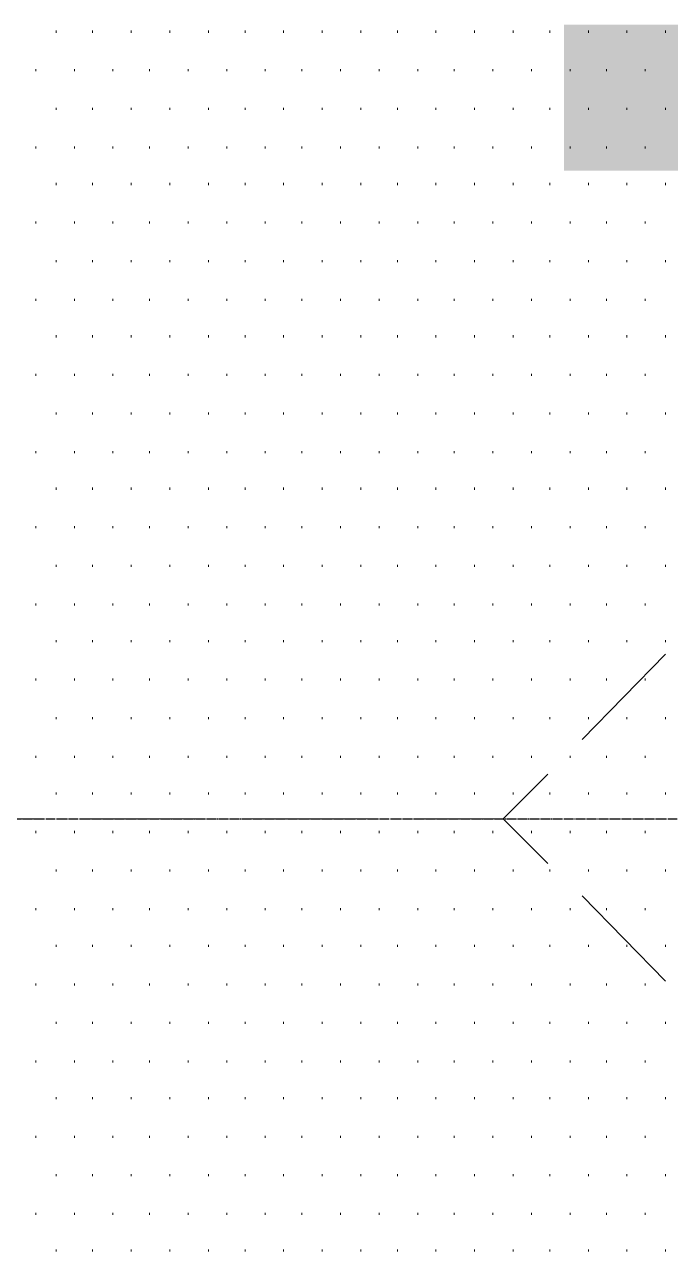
# Model space of a CAD drawing. Header units: millimetres. Extents: x -383313 to -161684, y -117025 to 99224.
# Drawn here: x -327510 to -326164, y -24484 to -21927 of the extents above; entities that cross this region are included whole.
import ezdxf

# ---------------------------------------------------------------- set-up
doc = ezdxf.new("R2010")
doc.units = ezdxf.units.MM
doc.header["$MEASUREMENT"] = 0
doc.linetypes.add('PS-GOST2.303 5', pattern=[24, 20, -1.5, 1, -1.5])
for name, color, linetype in [('PDF_Geometry', 7, 'Continuous'), ('PDF_Solid Fills', 7, 'Continuous'), ('PS_Оси', 5, 'PS-GOST2.303 5')]:
    doc.layers.add(name, color=color, linetype=linetype)

# ---------------------------------------------------------------- blocks, each defined once
blk = doc.blocks.new('A$Cf5759c35')
at = {"layer": 'PDF_Solid Fills'}
for points in [[(32240.9, -3687.2), (32215.5, -3687.2), (32101.2, -3848.1), (32101.2, -3877.7), (32211.3, -3877.7), (32211.3, -3937), (32240.9, -3937), (32240.9, -3877.7), (32274.8, -3877.7), (32274.8, -3848.1), (32240.9, -3848.1), (32130.8, -3848.1), (32211.3, -3738)], [(32240.9, -3687.2), (32211.3, -3738), (32211.3, -3848.1), (32130.8, -3848.1), (32240.9, -3848.1)]]:
    blk.add_hatch(color=8, dxfattribs=at).paths.add_polyline_path(points)
at = {"layer": 'PDF_Geometry', "color": 8, "lineweight": 9}
for points in [[(31017.5, -3678.8), (31017.5, -3674.5)], [(31093.7, -3678.8), (31093.7, -3674.5)], [(31174.1, -3678.8), (31174.1, -3674.5)], [(31254.5, -3678.8), (31254.5, -3674.5)], [(31335, -3678.8), (31335, -3674.5)], [(31411.2, -3678.8), (31411.2, -3674.5)], [(31491.6, -3678.8), (31491.6, -3674.5)], [(31572, -3678.8), (31572, -3674.5)], [(31652.5, -3678.8), (31652.5, -3674.5)], [(31728.7, -3678.8), (31728.7, -3674.5)], [(31809.1, -3678.8), (31809.1, -3674.5)], [(31889.5, -3678.8), (31889.5, -3674.5)], [(31970, -3678.8), (31970, -3674.5)], [(32046.2, -3678.8), (32046.2, -3674.5)], [(32126.6, -3678.8), (32126.6, -3674.5)], [(32207, -3678.8), (32207, -3674.5)], [(32287.5, -3678.8), (32287.5, -3674.5)], [(30975.1, -3759.2), (30975.1, -3755)], [(31055.6, -3759.2), (31055.6, -3755)], [(31136, -3759.2), (31136, -3755)], [(31212.2, -3759.2), (31212.2, -3755)], [(31292.6, -3759.2), (31292.6, -3755)], [(31373.1, -3759.2), (31373.1, -3755)], [(31453.5, -3759.2), (31453.5, -3755)], [(31529.7, -3759.2), (31529.7, -3755)], [(31610.1, -3759.2), (31610.1, -3755)], [(31690.6, -3759.2), (31690.6, -3755)], [(31771, -3759.2), (31771, -3755)], [(31847.2, -3759.2), (31847.2, -3755)], [(31927.6, -3759.2), (31927.6, -3755)], [(32008.1, -3759.2), (32008.1, -3755)], [(32088.5, -3759.2), (32088.5, -3755)], [(32164.7, -3759.2), (32164.7, -3755)], [(32245.1, -3759.2), (32245.1, -3755)], [(31017.5, -3839.6), (31017.5, -3835.4)], [(31093.7, -3839.6), (31093.7, -3835.4)], [(31174.1, -3839.6), (31174.1, -3835.4)], [(31254.5, -3839.6), (31254.5, -3835.4)], [(31335, -3839.6), (31335, -3835.4)], [(31411.2, -3839.6), (31411.2, -3835.4)], [(31491.6, -3839.6), (31491.6, -3835.4)], [(31572, -3839.6), (31572, -3835.4)], [(31652.5, -3839.6), (31652.5, -3835.4)], [(31728.7, -3839.6), (31728.7, -3835.4)], [(31809.1, -3839.6), (31809.1, -3835.4)], [(31889.5, -3839.6), (31889.5, -3835.4)], [(31970, -3839.6), (31970, -3835.4)], [(32046.2, -3839.6), (32046.2, -3835.4)], [(32126.6, -3839.6), (32126.6, -3835.4)], [(32207, -3839.6), (32207, -3835.4)], [(32287.5, -3839.6), (32287.5, -3835.4)], [(30975.1, -3920.1), (30975.1, -3915.8)], [(31055.6, -3920.1), (31055.6, -3915.8)], [(31136, -3920.1), (31136, -3915.8)], [(31212.2, -3920.1), (31212.2, -3915.8)], [(31292.6, -3920.1), (31292.6, -3915.8)], [(31373.1, -3920.1), (31373.1, -3915.8)], [(31453.5, -3920.1), (31453.5, -3915.8)], [(31529.7, -3920.1), (31529.7, -3915.8)], [(31610.1, -3920.1), (31610.1, -3915.8)], [(31690.6, -3920.1), (31690.6, -3915.8)], [(31771, -3920.1), (31771, -3915.8)], [(31847.2, -3920.1), (31847.2, -3915.8)], [(31927.6, -3920.1), (31927.6, -3915.8)], [(32008.1, -3920.1), (32008.1, -3915.8)], [(32088.5, -3920.1), (32088.5, -3915.8)], [(32164.7, -3920.1), (32164.7, -3915.8)], [(32245.1, -3920.1), (32245.1, -3915.8)], [(31017.5, -3996.3), (31017.5, -3992)], [(31093.7, -3996.3), (31093.7, -3992)], [(31174.1, -3996.3), (31174.1, -3992)], [(31254.5, -3996.3), (31254.5, -3992)], [(31335, -3996.3), (31335, -3992)], [(31411.2, -3996.3), (31411.2, -3992)], [(31491.6, -3996.3), (31491.6, -3992)], [(31572, -3996.3), (31572, -3992)], [(31652.5, -3996.3), (31652.5, -3992)], [(31728.7, -3996.3), (31728.7, -3992)], [(31809.1, -3996.3), (31809.1, -3992)], [(31889.5, -3996.3), (31889.5, -3992)], [(31970, -3996.3), (31970, -3992)], [(32046.2, -3996.3), (32046.2, -3992)], [(32126.6, -3996.3), (32126.6, -3992)], [(32207, -3996.3), (32207, -3992)], [(32287.5, -3996.3), (32287.5, -3992)], [(30975.1, -4076.7), (30975.1, -4072.5)], [(31055.6, -4076.7), (31055.6, -4072.5)], [(31136, -4076.7), (31136, -4072.5)], [(31212.2, -4076.7), (31212.2, -4072.5)], [(31292.6, -4076.7), (31292.6, -4072.5)], [(31373.1, -4076.7), (31373.1, -4072.5)], [(31453.5, -4076.7), (31453.5, -4072.5)], [(31529.7, -4076.7), (31529.7, -4072.5)], [(31610.1, -4076.7), (31610.1, -4072.5)], [(31690.6, -4076.7), (31690.6, -4072.5)], [(31771, -4076.7), (31771, -4072.5)], [(31847.2, -4076.7), (31847.2, -4072.5)], [(31927.6, -4076.7), (31927.6, -4072.5)], [(32008.1, -4076.7), (32008.1, -4072.5)], [(32088.5, -4076.7), (32088.5, -4072.5)], [(32164.7, -4076.7), (32164.7, -4072.5)], [(32245.1, -4076.7), (32245.1, -4072.5)], [(31017.5, -4157.1), (31017.5, -4152.9)], [(31093.7, -4157.1), (31093.7, -4152.9)], [(31174.1, -4157.1), (31174.1, -4152.9)], [(31254.5, -4157.1), (31254.5, -4152.9)], [(31335, -4157.1), (31335, -4152.9)], [(31411.2, -4157.1), (31411.2, -4152.9)], [(31491.6, -4157.1), (31491.6, -4152.9)], [(31572, -4157.1), (31572, -4152.9)], [(31652.5, -4157.1), (31652.5, -4152.9)], [(31728.7, -4157.1), (31728.7, -4152.9)], [(31809.1, -4157.1), (31809.1, -4152.9)], [(31889.5, -4157.1), (31889.5, -4152.9)], [(31970, -4157.1), (31970, -4152.9)], [(32046.2, -4157.1), (32046.2, -4152.9)], [(32126.6, -4157.1), (32126.6, -4152.9)], [(32207, -4157.1), (32207, -4152.9)], [(32287.5, -4157.1), (32287.5, -4152.9)], [(30975.1, -4237.6), (30975.1, -4233.3)], [(31055.6, -4237.6), (31055.6, -4233.3)], [(31136, -4237.6), (31136, -4233.3)], [(31212.2, -4237.6), (31212.2, -4233.3)], [(31292.6, -4237.6), (31292.6, -4233.3)], [(31373.1, -4237.6), (31373.1, -4233.3)], [(31453.5, -4237.6), (31453.5, -4233.3)], [(31529.7, -4237.6), (31529.7, -4233.3)], [(31610.1, -4237.6), (31610.1, -4233.3)], [(31690.6, -4237.6), (31690.6, -4233.3)], [(31771, -4237.6), (31771, -4233.3)], [(31847.2, -4237.6), (31847.2, -4233.3)], [(31927.6, -4237.6), (31927.6, -4233.3)], [(32008.1, -4237.6), (32008.1, -4233.3)], [(32088.5, -4237.6), (32088.5, -4233.3)], [(32164.7, -4237.6), (32164.7, -4233.3)], [(32245.1, -4237.6), (32245.1, -4233.3)], [(31017.5, -4313.8), (31017.5, -4309.5)], [(31093.7, -4313.8), (31093.7, -4309.5)], [(31174.1, -4313.8), (31174.1, -4309.5)], [(31254.5, -4313.8), (31254.5, -4309.5)], [(31335, -4313.8), (31335, -4309.5)], [(31411.2, -4313.8), (31411.2, -4309.5)], [(31491.6, -4313.8), (31491.6, -4309.5)], [(31572, -4313.8), (31572, -4309.5)], [(31652.5, -4313.8), (31652.5, -4309.5)], [(31728.7, -4313.8), (31728.7, -4309.5)], [(31809.1, -4313.8), (31809.1, -4309.5)], [(31889.5, -4313.8), (31889.5, -4309.5)], [(31970, -4313.8), (31970, -4309.5)], [(32046.2, -4313.8), (32046.2, -4309.5)], [(32126.6, -4313.8), (32126.6, -4309.5)], [(32207, -4313.8), (32207, -4309.5)], [(32287.5, -4313.8), (32287.5, -4309.5)], [(30975.1, -4394.2), (30975.1, -4390)], [(31055.6, -4394.2), (31055.6, -4390)], [(31136, -4394.2), (31136, -4390)], [(31212.2, -4394.2), (31212.2, -4390)], [(31292.6, -4394.2), (31292.6, -4390)], [(31373.1, -4394.2), (31373.1, -4390)], [(31453.5, -4394.2), (31453.5, -4390)], [(31529.7, -4394.2), (31529.7, -4390)], [(31610.1, -4394.2), (31610.1, -4390)], [(31690.6, -4394.2), (31690.6, -4390)], [(31771, -4394.2), (31771, -4390)], [(31847.2, -4394.2), (31847.2, -4390)], [(31927.6, -4394.2), (31927.6, -4390)], [(32008.1, -4394.2), (32008.1, -4390)], [(32088.5, -4394.2), (32088.5, -4390)], [(32164.7, -4394.2), (32164.7, -4390)], [(32245.1, -4394.2), (32245.1, -4390)], [(31017.5, -4474.6), (31017.5, -4470.4)], [(31093.7, -4474.6), (31093.7, -4470.4)], [(31174.1, -4474.6), (31174.1, -4470.4)], [(31254.5, -4474.6), (31254.5, -4470.4)], [(31335, -4474.6), (31335, -4470.4)], [(31411.2, -4474.6), (31411.2, -4470.4)], [(31491.6, -4474.6), (31491.6, -4470.4)], [(31572, -4474.6), (31572, -4470.4)], [(31652.5, -4474.6), (31652.5, -4470.4)], [(31728.7, -4474.6), (31728.7, -4470.4)], [(31809.1, -4474.6), (31809.1, -4470.4)], [(31889.5, -4474.6), (31889.5, -4470.4)], [(31970, -4474.6), (31970, -4470.4)], [(32046.2, -4474.6), (32046.2, -4470.4)], [(32126.6, -4474.6), (32126.6, -4470.4)], [(32207, -4474.6), (32207, -4470.4)], [(32287.5, -4474.6), (32287.5, -4470.4)], [(30975.1, -4555.1), (30975.1, -4550.8)], [(31055.6, -4555.1), (31055.6, -4550.8)], [(31136, -4555.1), (31136, -4550.8)], [(31212.2, -4555.1), (31212.2, -4550.8)], [(31292.6, -4555.1), (31292.6, -4550.8)], [(31373.1, -4555.1), (31373.1, -4550.8)], [(31453.5, -4555.1), (31453.5, -4550.8)], [(31529.7, -4555.1), (31529.7, -4550.8)], [(31610.1, -4555.1), (31610.1, -4550.8)], [(31690.6, -4555.1), (31690.6, -4550.8)], [(31771, -4555.1), (31771, -4550.8)], [(31847.2, -4555.1), (31847.2, -4550.8)], [(31927.6, -4555.1), (31927.6, -4550.8)], [(32008.1, -4555.1), (32008.1, -4550.8)], [(32088.5, -4555.1), (32088.5, -4550.8)], [(32164.7, -4555.1), (32164.7, -4550.8)], [(32245.1, -4555.1), (32245.1, -4550.8)], [(31017.5, -4631.3), (31017.5, -4627)], [(31093.7, -4631.3), (31093.7, -4627)], [(31174.1, -4631.3), (31174.1, -4627)], [(31254.5, -4631.3), (31254.5, -4627)], [(31335, -4631.3), (31335, -4627)], [(31411.2, -4631.3), (31411.2, -4627)], [(31491.6, -4631.3), (31491.6, -4627)], [(31572, -4631.3), (31572, -4627)], [(31652.5, -4631.3), (31652.5, -4627)], [(31728.7, -4631.3), (31728.7, -4627)], [(31809.1, -4631.3), (31809.1, -4627)], [(31889.5, -4631.3), (31889.5, -4627)], [(31970, -4631.3), (31970, -4627)], [(32046.2, -4631.3), (32046.2, -4627)], [(32126.6, -4631.3), (32126.6, -4627)], [(32207, -4631.3), (32207, -4627)], [(32287.5, -4631.3), (32287.5, -4627)], [(30975.1, -4711.7), (30975.1, -4707.5)], [(31055.6, -4711.7), (31055.6, -4707.5)], [(31136, -4711.7), (31136, -4707.5)], [(31212.2, -4711.7), (31212.2, -4707.5)], [(31292.6, -4711.7), (31292.6, -4707.5)], [(31373.1, -4711.7), (31373.1, -4707.5)], [(31453.5, -4711.7), (31453.5, -4707.5)], [(31529.7, -4711.7), (31529.7, -4707.5)], [(31610.1, -4711.7), (31610.1, -4707.5)], [(31690.6, -4711.7), (31690.6, -4707.5)], [(31771, -4711.7), (31771, -4707.5)], [(31847.2, -4711.7), (31847.2, -4707.5)], [(31927.6, -4711.7), (31927.6, -4707.5)], [(32008.1, -4711.7), (32008.1, -4707.5)], [(32088.5, -4711.7), (32088.5, -4707.5)], [(32164.7, -4711.7), (32164.7, -4707.5)], [(32245.1, -4711.7), (32245.1, -4707.5)], [(31017.5, -4792.1), (31017.5, -4787.9)], [(31093.7, -4792.1), (31093.7, -4787.9)], [(31174.1, -4792.1), (31174.1, -4787.9)], [(31254.5, -4792.1), (31254.5, -4787.9)], [(31335, -4792.1), (31335, -4787.9)], [(31411.2, -4792.1), (31411.2, -4787.9)], [(31491.6, -4792.1), (31491.6, -4787.9)], [(31572, -4792.1), (31572, -4787.9)], [(31652.5, -4792.1), (31652.5, -4787.9)], [(31728.7, -4792.1), (31728.7, -4787.9)], [(31809.1, -4792.1), (31809.1, -4787.9)], [(31889.5, -4792.1), (31889.5, -4787.9)], [(31970, -4792.1), (31970, -4787.9)], [(32046.2, -4792.1), (32046.2, -4787.9)], [(32126.6, -4792.1), (32126.6, -4787.9)], [(32207, -4792.1), (32207, -4787.9)], [(32287.5, -4792.1), (32287.5, -4787.9)], [(30975.1, -4872.6), (30975.1, -4868.3)], [(31055.6, -4872.6), (31055.6, -4868.3)], [(31136, -4872.6), (31136, -4868.3)], [(31212.2, -4872.6), (31212.2, -4868.3)], [(31292.6, -4872.6), (31292.6, -4868.3)], [(31373.1, -4872.6), (31373.1, -4868.3)], [(31453.5, -4872.6), (31453.5, -4868.3)], [(31529.7, -4872.6), (31529.7, -4868.3)], [(31610.1, -4872.6), (31610.1, -4868.3)], [(31690.6, -4872.6), (31690.6, -4868.3)], [(31771, -4872.6), (31771, -4868.3)], [(31847.2, -4872.6), (31847.2, -4868.3)], [(31927.6, -4872.6), (31927.6, -4868.3)], [(32008.1, -4872.6), (32008.1, -4868.3)], [(32088.5, -4872.6), (32088.5, -4868.3)], [(32164.7, -4872.6), (32164.7, -4868.3)], [(32245.1, -4872.6), (32245.1, -4868.3)], [(31017.5, -4948.8), (31017.5, -4944.5)], [(31093.7, -4948.8), (31093.7, -4944.5)], [(31174.1, -4948.8), (31174.1, -4944.5)], [(31254.5, -4948.8), (31254.5, -4944.5)], [(31335, -4948.8), (31335, -4944.5)], [(31411.2, -4948.8), (31411.2, -4944.5)], [(31491.6, -4948.8), (31491.6, -4944.5)], [(31572, -4948.8), (31572, -4944.5)], [(31652.5, -4948.8), (31652.5, -4944.5)], [(31728.7, -4948.8), (31728.7, -4944.5)], [(31809.1, -4948.8), (31809.1, -4944.5)], [(31889.5, -4948.8), (31889.5, -4944.5)], [(31970, -4948.8), (31970, -4944.5)], [(32046.2, -4948.8), (32046.2, -4944.5)], [(32126.6, -4948.8), (32126.6, -4944.5)], [(32207, -4948.8), (32207, -4944.5)], [(32287.5, -4948.8), (32287.5, -4944.5)], [(30975.1, -5029.2), (30975.1, -5025)], [(31055.6, -5029.2), (31055.6, -5025)], [(31136, -5029.2), (31136, -5025)], [(31212.2, -5029.2), (31212.2, -5025)], [(31292.6, -5029.2), (31292.6, -5025)], [(31373.1, -5029.2), (31373.1, -5025)], [(31453.5, -5029.2), (31453.5, -5025)], [(31529.7, -5029.2), (31529.7, -5025)], [(31610.1, -5029.2), (31610.1, -5025)], [(31690.6, -5029.2), (31690.6, -5025)], [(31771, -5029.2), (31771, -5025)], [(31847.2, -5029.2), (31847.2, -5025)], [(31927.6, -5029.2), (31927.6, -5025)], [(32008.1, -5029.2), (32008.1, -5025)], [(32088.5, -5029.2), (32088.5, -5025)], [(32164.7, -5029.2), (32164.7, -5025)], [(32245.1, -5029.2), (32245.1, -5025)], [(31017.5, -5109.6), (31017.5, -5105.4)], [(31093.7, -5109.6), (31093.7, -5105.4)], [(31174.1, -5109.6), (31174.1, -5105.4)], [(31254.5, -5109.6), (31254.5, -5105.4)], [(31335, -5109.6), (31335, -5105.4)], [(31411.2, -5109.6), (31411.2, -5105.4)], [(31491.6, -5109.6), (31491.6, -5105.4)], [(31572, -5109.6), (31572, -5105.4)], [(31652.5, -5109.6), (31652.5, -5105.4)], [(31728.7, -5109.6), (31728.7, -5105.4)], [(31809.1, -5109.6), (31809.1, -5105.4)], [(31889.5, -5109.6), (31889.5, -5105.4)], [(31970, -5109.6), (31970, -5105.4)], [(32046.2, -5109.6), (32046.2, -5105.4)], [(32126.6, -5109.6), (32126.6, -5105.4)], [(32207, -5109.6), (32207, -5105.4)], [(32287.5, -5109.6), (32287.5, -5105.4)], [(30975.1, -5190.1), (30975.1, -5185.8)], [(31055.6, -5190.1), (31055.6, -5185.8)], [(31136, -5190.1), (31136, -5185.8)], [(31212.2, -5190.1), (31212.2, -5185.8)], [(31292.6, -5190.1), (31292.6, -5185.8)], [(31373.1, -5190.1), (31373.1, -5185.8)], [(31453.5, -5190.1), (31453.5, -5185.8)], [(31529.7, -5190.1), (31529.7, -5185.8)], [(31610.1, -5190.1), (31610.1, -5185.8)], [(31690.6, -5190.1), (31690.6, -5185.8)], [(31771, -5190.1), (31771, -5185.8)], [(31847.2, -5190.1), (31847.2, -5185.8)], [(31927.6, -5190.1), (31927.6, -5185.8)], [(32008.1, -5190.1), (32008.1, -5185.8)], [(32088.5, -5190.1), (32088.5, -5185.8)], [(32164.7, -5190.1), (32164.7, -5185.8)], [(32245.1, -5190.1), (32245.1, -5185.8)], [(31017.5, -5266.3), (31017.5, -5262)], [(31093.7, -5266.3), (31093.7, -5262)], [(31174.1, -5266.3), (31174.1, -5262)], [(31254.5, -5266.3), (31254.5, -5262)], [(31335, -5266.3), (31335, -5262)], [(31411.2, -5266.3), (31411.2, -5262)], [(31491.6, -5266.3), (31491.6, -5262)], [(31572, -5266.3), (31572, -5262)], [(31652.5, -5266.3), (31652.5, -5262)], [(31728.7, -5266.3), (31728.7, -5262)], [(31809.1, -5266.3), (31809.1, -5262)], [(31889.5, -5266.3), (31889.5, -5262)], [(31970, -5266.3), (31970, -5262)], [(32046.2, -5266.3), (32046.2, -5262)], [(32126.6, -5266.3), (32126.6, -5262)], [(32207, -5266.3), (32207, -5262)], [(32287.5, -5266.3), (32287.5, -5262)], [(30975.1, -5346.7), (30975.1, -5342.5)], [(31055.6, -5346.7), (31055.6, -5342.5)], [(31136, -5346.7), (31136, -5342.5)], [(31212.2, -5346.7), (31212.2, -5342.5)], [(31292.6, -5346.7), (31292.6, -5342.5)], [(31373.1, -5346.7), (31373.1, -5342.5)], [(31453.5, -5346.7), (31453.5, -5342.5)], [(31529.7, -5346.7), (31529.7, -5342.5)], [(31610.1, -5346.7), (31610.1, -5342.5)], [(31690.6, -5346.7), (31690.6, -5342.5)], [(31771, -5346.7), (31771, -5342.5)], [(31847.2, -5346.7), (31847.2, -5342.5)], [(31927.6, -5346.7), (31927.6, -5342.5)], [(32008.1, -5346.7), (32008.1, -5342.5)], [(32088.5, -5346.7), (32088.5, -5342.5)], [(32164.7, -5346.7), (32164.7, -5342.5)], [(32245.1, -5346.7), (32245.1, -5342.5)], [(31017.5, -5427.1), (31017.5, -5422.9)], [(31093.7, -5427.1), (31093.7, -5422.9)], [(31174.1, -5427.1), (31174.1, -5422.9)], [(31254.5, -5427.1), (31254.5, -5422.9)], [(31335, -5427.1), (31335, -5422.9)], [(31411.2, -5427.1), (31411.2, -5422.9)], [(31491.6, -5427.1), (31491.6, -5422.9)], [(31572, -5427.1), (31572, -5422.9)], [(31652.5, -5427.1), (31652.5, -5422.9)], [(31728.7, -5427.1), (31728.7, -5422.9)], [(31809.1, -5427.1), (31809.1, -5422.9)], [(31889.5, -5427.1), (31889.5, -5422.9)], [(31970, -5427.1), (31970, -5422.9)], [(32046.2, -5427.1), (32046.2, -5422.9)], [(32126.6, -5427.1), (32126.6, -5422.9)], [(32207, -5427.1), (32207, -5422.9)], [(32287.5, -5427.1), (32287.5, -5422.9)], [(30975.1, -5507.6), (30975.1, -5503.3)], [(31055.6, -5507.6), (31055.6, -5503.3)], [(31136, -5507.6), (31136, -5503.3)], [(31212.2, -5507.6), (31212.2, -5503.3)], [(31292.6, -5507.6), (31292.6, -5503.3)], [(31373.1, -5507.6), (31373.1, -5503.3)], [(31453.5, -5507.6), (31453.5, -5503.3)], [(31529.7, -5507.6), (31529.7, -5503.3)], [(31610.1, -5507.6), (31610.1, -5503.3)], [(31690.6, -5507.6), (31690.6, -5503.3)], [(31771, -5507.6), (31771, -5503.3)], [(31847.2, -5507.6), (31847.2, -5503.3)], [(31927.6, -5507.6), (31927.6, -5503.3)], [(32008.1, -5507.6), (32008.1, -5503.3)], [(32088.5, -5507.6), (32088.5, -5503.3)], [(32164.7, -5507.6), (32164.7, -5503.3)], [(32245.1, -5507.6), (32245.1, -5503.3)], [(31017.5, -5583.8), (31017.5, -5579.5)], [(31093.7, -5583.8), (31093.7, -5579.5)], [(31174.1, -5583.8), (31174.1, -5579.5)], [(31254.5, -5583.8), (31254.5, -5579.5)], [(31335, -5583.8), (31335, -5579.5)], [(31411.2, -5583.8), (31411.2, -5579.5)], [(31491.6, -5583.8), (31491.6, -5579.5)], [(31572, -5583.8), (31572, -5579.5)], [(31652.5, -5583.8), (31652.5, -5579.5)], [(31728.7, -5583.8), (31728.7, -5579.5)], [(31809.1, -5583.8), (31809.1, -5579.5)], [(31889.5, -5583.8), (31889.5, -5579.5)], [(31970, -5583.8), (31970, -5579.5)], [(32046.2, -5583.8), (32046.2, -5579.5)], [(32126.6, -5583.8), (32126.6, -5579.5)], [(32207, -5583.8), (32207, -5579.5)], [(32287.5, -5583.8), (32287.5, -5579.5)], [(30975.1, -5664.2), (30975.1, -5660)], [(31055.6, -5664.2), (31055.6, -5660)], [(31136, -5664.2), (31136, -5660)], [(31212.2, -5664.2), (31212.2, -5660)], [(31292.6, -5664.2), (31292.6, -5660)], [(31373.1, -5664.2), (31373.1, -5660)], [(31453.5, -5664.2), (31453.5, -5660)], [(31529.7, -5664.2), (31529.7, -5660)], [(31610.1, -5664.2), (31610.1, -5660)], [(31690.6, -5664.2), (31690.6, -5660)], [(31771, -5664.2), (31771, -5660)], [(31847.2, -5664.2), (31847.2, -5660)], [(31927.6, -5664.2), (31927.6, -5660)], [(32008.1, -5664.2), (32008.1, -5660)], [(32088.5, -5664.2), (32088.5, -5660)], [(32164.7, -5664.2), (32164.7, -5660)], [(32245.1, -5664.2), (32245.1, -5660)], [(31017.5, -5744.6), (31017.5, -5740.4)], [(31093.7, -5744.6), (31093.7, -5740.4)], [(31174.1, -5744.6), (31174.1, -5740.4)], [(31254.5, -5744.6), (31254.5, -5740.4)], [(31335, -5744.6), (31335, -5740.4)], [(31411.2, -5744.6), (31411.2, -5740.4)], [(31491.6, -5744.6), (31491.6, -5740.4)], [(31572, -5744.6), (31572, -5740.4)], [(31652.5, -5744.6), (31652.5, -5740.4)], [(31728.7, -5744.6), (31728.7, -5740.4)], [(31809.1, -5744.6), (31809.1, -5740.4)], [(31889.5, -5744.6), (31889.5, -5740.4)], [(31970, -5744.6), (31970, -5740.4)], [(32046.2, -5744.6), (32046.2, -5740.4)], [(32126.6, -5744.6), (32126.6, -5740.4)], [(32207, -5744.6), (32207, -5740.4)], [(32287.5, -5744.6), (32287.5, -5740.4)], [(30975.1, -5825.1), (30975.1, -5820.8)], [(31055.6, -5825.1), (31055.6, -5820.8)], [(31136, -5825.1), (31136, -5820.8)], [(31212.2, -5825.1), (31212.2, -5820.8)], [(31292.6, -5825.1), (31292.6, -5820.8)], [(31373.1, -5825.1), (31373.1, -5820.8)], [(31453.5, -5825.1), (31453.5, -5820.8)], [(31529.7, -5825.1), (31529.7, -5820.8)], [(31610.1, -5825.1), (31610.1, -5820.8)], [(31690.6, -5825.1), (31690.6, -5820.8)], [(31771, -5825.1), (31771, -5820.8)], [(31847.2, -5825.1), (31847.2, -5820.8)], [(31927.6, -5825.1), (31927.6, -5820.8)], [(32008.1, -5825.1), (32008.1, -5820.8)], [(32088.5, -5825.1), (32088.5, -5820.8)], [(32164.7, -5825.1), (32164.7, -5820.8)], [(32245.1, -5825.1), (32245.1, -5820.8)], [(31017.5, -5901.3), (31017.5, -5897)], [(31093.7, -5901.3), (31093.7, -5897)], [(31174.1, -5901.3), (31174.1, -5897)], [(31254.5, -5901.3), (31254.5, -5897)], [(31335, -5901.3), (31335, -5897)], [(31411.2, -5901.3), (31411.2, -5897)], [(31491.6, -5901.3), (31491.6, -5897)], [(31572, -5901.3), (31572, -5897)], [(31652.5, -5901.3), (31652.5, -5897)], [(31728.7, -5901.3), (31728.7, -5897)], [(31809.1, -5901.3), (31809.1, -5897)], [(31889.5, -5901.3), (31889.5, -5897)], [(31970, -5901.3), (31970, -5897)], [(32046.2, -5901.3), (32046.2, -5897)], [(32126.6, -5901.3), (32126.6, -5897)], [(32207, -5901.3), (32207, -5897)], [(32287.5, -5901.3), (32287.5, -5897)], [(30975.1, -5981.7), (30975.1, -5977.5)], [(31055.6, -5981.7), (31055.6, -5977.5)], [(31136, -5981.7), (31136, -5977.5)], [(31212.2, -5981.7), (31212.2, -5977.5)], [(31292.6, -5981.7), (31292.6, -5977.5)], [(31373.1, -5981.7), (31373.1, -5977.5)], [(31453.5, -5981.7), (31453.5, -5977.5)], [(31529.7, -5981.7), (31529.7, -5977.5)], [(31610.1, -5981.7), (31610.1, -5977.5)], [(31690.6, -5981.7), (31690.6, -5977.5)], [(31771, -5981.7), (31771, -5977.5)], [(31847.2, -5981.7), (31847.2, -5977.5)], [(31927.6, -5981.7), (31927.6, -5977.5)], [(32008.1, -5981.7), (32008.1, -5977.5)], [(32088.5, -5981.7), (32088.5, -5977.5)], [(32164.7, -5981.7), (32164.7, -5977.5)], [(32245.1, -5981.7), (32245.1, -5977.5)], [(31017.5, -6062.1), (31017.5, -6057.9)], [(31093.7, -6062.1), (31093.7, -6057.9)], [(31174.1, -6062.1), (31174.1, -6057.9)], [(31254.5, -6062.1), (31254.5, -6057.9)], [(31335, -6062.1), (31335, -6057.9)], [(31411.2, -6062.1), (31411.2, -6057.9)], [(31491.6, -6062.1), (31491.6, -6057.9)], [(31572, -6062.1), (31572, -6057.9)], [(31652.5, -6062.1), (31652.5, -6057.9)], [(31728.7, -6062.1), (31728.7, -6057.9)], [(31809.1, -6062.1), (31809.1, -6057.9)], [(31889.5, -6062.1), (31889.5, -6057.9)], [(31970, -6062.1), (31970, -6057.9)], [(32046.2, -6062.1), (32046.2, -6057.9)], [(32126.6, -6062.1), (32126.6, -6057.9)], [(32207, -6062.1), (32207, -6057.9)], [(32287.5, -6062.1), (32287.5, -6057.9)], [(30975.1, -6142.6), (30975.1, -6138.3)], [(31055.6, -6142.6), (31055.6, -6138.3)], [(31136, -6142.6), (31136, -6138.3)], [(31212.2, -6142.6), (31212.2, -6138.3)], [(31292.6, -6142.6), (31292.6, -6138.3)], [(31373.1, -6142.6), (31373.1, -6138.3)], [(31453.5, -6142.6), (31453.5, -6138.3)], [(31529.7, -6142.6), (31529.7, -6138.3)], [(31610.1, -6142.6), (31610.1, -6138.3)], [(31690.6, -6142.6), (31690.6, -6138.3)], [(31771, -6142.6), (31771, -6138.3)], [(31847.2, -6142.6), (31847.2, -6138.3)], [(31927.6, -6142.6), (31927.6, -6138.3)], [(32008.1, -6142.6), (32008.1, -6138.3)], [(32088.5, -6142.6), (32088.5, -6138.3)], [(32164.7, -6142.6), (32164.7, -6138.3)], [(32245.1, -6142.6), (32245.1, -6138.3)], [(31017.5, -6218.8), (31017.5, -6214.5)], [(31093.7, -6218.8), (31093.7, -6214.5)], [(31174.1, -6218.8), (31174.1, -6214.5)], [(31254.5, -6218.8), (31254.5, -6214.5)], [(31335, -6218.8), (31335, -6214.5)], [(31411.2, -6218.8), (31411.2, -6214.5)], [(31491.6, -6218.8), (31491.6, -6214.5)], [(31572, -6218.8), (31572, -6214.5)], [(31652.5, -6218.8), (31652.5, -6214.5)], [(31728.7, -6218.8), (31728.7, -6214.5)], [(31809.1, -6218.8), (31809.1, -6214.5)], [(31889.5, -6218.8), (31889.5, -6214.5)], [(31970, -6218.8), (31970, -6214.5)], [(32046.2, -6218.8), (32046.2, -6214.5)], [(32126.6, -6218.8), (32126.6, -6214.5)], [(32207, -6218.8), (32207, -6214.5)], [(32287.5, -6218.8), (32287.5, -6214.5)]]:
    blk.add_lwpolyline(points, dxfattribs=at)
at = {"layer": 'PDF_Geometry', "color": 8, "lineweight": 13}
for points in [[(32287.5, -4974.2), (32113.9, -5152)], [(32041.9, -5223.9), (31948.8, -5317.1), (32041.9, -5410.2)], [(30970.9, -5317.1), (30721.1, -5317.1)], [(31322.3, -5317.1), (31068.3, -5317.1)], [(31669.4, -5317.1), (31419.6, -5317.1)], [(31948.8, -5317.1), (31771, -5317.1)], [(32113.9, -5477.9), (32287.5, -5655.7)]]:
    blk.add_lwpolyline(points, dxfattribs=at)
at = {"layer": 'PDF_Solid Fills', "color": 8, "lineweight": 13}
for points in [[(32075.8, -3661.8), (32075.8, -3966.6), (32490.7, -3661.8)], [(32075.8, -3966.6), (32490.7, -3661.8), (32490.7, -3966.6)]]:
    blk.add_solid(points, dxfattribs=at)

msp = doc.modelspace()

# ---------------------------------------------------------------- linework, layer by layer
at = {"layer": 'PS_Оси'}
msp.add_lwpolyline([(-344361.65008, -23582.0977), (-340514.05882, -23582.0977), (-335514.05882, -23582.0977), (-330514.05882, -23582.0977), (-325514.05882, -23582.0977), (-320514.05882, -23582.0977), (-316483.98892, -23582.0977)], dxfattribs=at)

# ---------------------------------------------------------------- block references
at = {"ltscale": 100}
msp.add_blockref('A$Cf5759c35', (-358461.97282, -18264.93104), dxfattribs=at)

doc.saveas('drawing.dxf')
